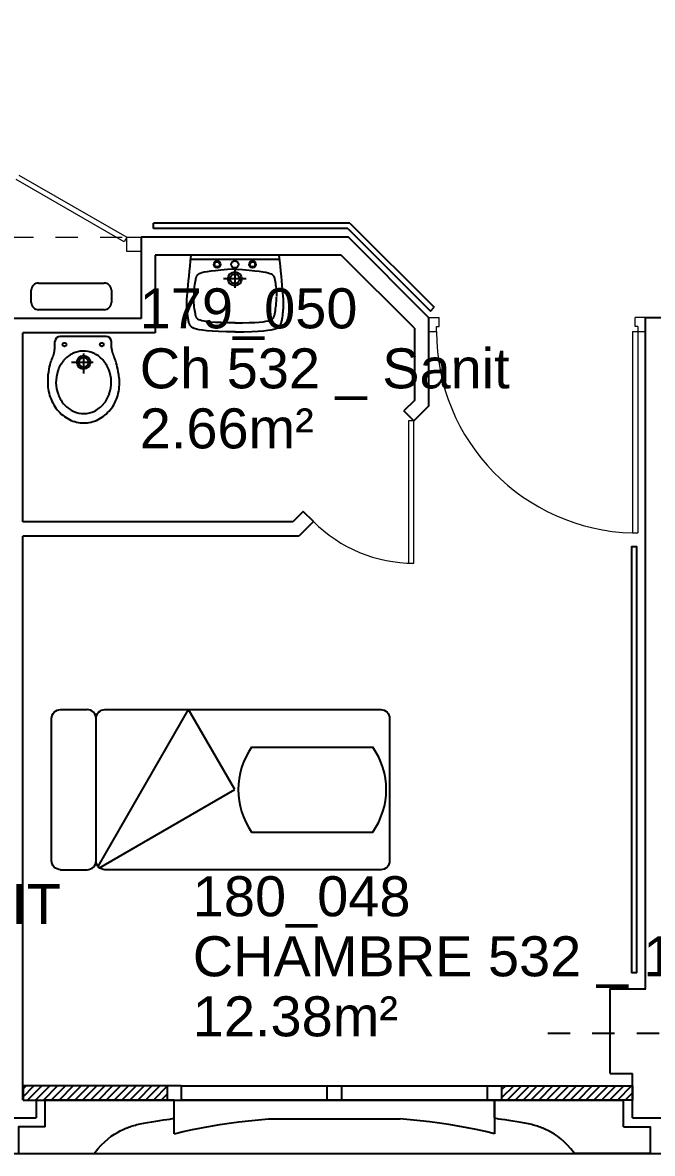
# Model space of a CAD drawing. Header units: metres. Extents: x -5 to 211, y -2 to 116.
# Drawn here: x 178.15 to 181.69, y 45.27 to 51.63 of the extents above; entities that cross this region are included whole.
import ezdxf

# ---------------------------------------------------------------- set-up
doc = ezdxf.new("R2010")
doc.units = ezdxf.units.M
doc.header["$MEASUREMENT"] = 0
doc.linetypes.add('CACHÉ', pattern=[0.25, 0.125, -0.125])
doc.linetypes.add('CONTINU', pattern=[0])
doc.layers.get('0').update_dxf_attribs({"linetype": 'CONTINUOUS'})
for name, color, linetype in [('001 axes', 1, 'CONTINUOUS'), ('004 isolation', 7, 'CONTINUOUS'), ('006 sanitaire', 5, 'CONTINUOUS'), ('009 main courante', 171, 'CONTINUOUS'), ('400 Lits', 150, 'CONTINUOUS'), ('A_CHASS', 4, 'CONTINUOUS'), ('A_Etiqu_Local', 8, 'CONTINUOUS'), ('A_MURS_ALÈG', 7, 'CONTINU'), ('A_MURS_CLOI', 7, 'CONTINUOUS'), ('A_MURS_STRU', 7, 'CONTINU'), ('CONTOUR', 54, 'CONTINUOUS')]:
    doc.layers.add(name, color=color, linetype=linetype)
doc.layers.add('A_PORT', color=8, linetype='CONTINUOUS', lineweight=0)
doc.styles.add('Attribut', font='arial.ttf')

# ---------------------------------------------------------------- blocks, each defined once
blk = doc.blocks.new('A_Etiqu_Local')
at = {"style": 'Attribut', "flags": 1}
for tag, p in [('CODE_HOPITAL', (-0.4463, 1.9645)), ('CODE_SITE', (-0.4463, 1.7395)), ('CODE_BATIMENT', (-0.4463, 1.5145)), ('CODE_SECTEUR', (-0.4463, 1.2895)), ('CODE_ETAGE', (-0.4463, 1.0645)), ('NOM_NORMALISE', (-0.4463, -0.843)), ('SECTEUR_ACTIVITE', (-0.4463, -1.068)), ('SOUS_SECTEUR_ACTIVITE', (-0.4463, -1.293)), ('VOLUME', (-0.4463, -1.518)), ('SERVICE', (-0.4463, -1.743)), ('CODE_UG', (-0.4463, -1.968)), ('CODE_UA', (-0.4463, -2.193)), ('CODE_POLE', (-0.4463, -2.418)), ('OCCUPANT_EXTERNE', (-0.4463, -2.643)), ('DISPONIBILITE', (-0.4463, -2.868)), ('ACCES_HANDICAPES', (-0.4463, -3.093)), ('NATURE_SOL', (-0.4463, -3.318)), ('RISQUE_LABORATOIRE', (-0.4463, -3.543)), ('AMIANTE', (-0.4463, -3.768))]:
    blk.add_attdef(tag, p, '', height=0.15, dxfattribs=at)
at = {"layer": 'A_Etiqu_Local', "style": 'Attribut'}
for tag, p in [('CODE_PIECE', (-0.4437, 0.5281)), ('NOM_USAGE', (-0.4437, 0.1906)), ('SURFACE', (-0.4437, -0.1469))]:
    blk.add_attdef(tag, p, '', height=0.225, dxfattribs=at)

msp = doc.modelspace()

# ---------------------------------------------------------------- linework, layer by layer
at = {"layer": '001 axes', "color": 8, "linetype": 'CACHÉ'}
msp.add_line((181.1002, 45.9461), (182.3002, 45.9461), dxfattribs=at)
at = {"layer": '004 isolation', "color": 8, "linetype": 'Continuous'}
for p, q in [((178.1683, 45.6511), (178.1507, 45.6336)), ((178.1507, 45.5894), (178.2125, 45.6511)), ((179.0405, 45.6511), (178.1507, 45.6511)), ((178.1507, 45.6511), (178.1507, 45.5711)), ((178.2566, 45.6511), (178.1766, 45.5711)), ((178.2208, 45.5711), (178.3009, 45.6511)), ((178.345, 45.6511), (178.265, 45.5711)), ((178.3092, 45.5711), (178.3892, 45.6511)), ((178.4334, 45.6511), (178.3534, 45.5711)), ((178.3976, 45.5711), (178.4776, 45.6511)), ((178.5218, 45.6511), (178.4418, 45.5711)), ((178.486, 45.5711), (178.566, 45.6511)), ((178.6102, 45.6511), (178.5302, 45.5711)), ((178.5744, 45.5711), (178.6544, 45.6511)), ((178.6986, 45.6511), (178.6186, 45.5711)), ((178.6628, 45.5711), (178.7428, 45.6511)), ((178.787, 45.6511), (178.707, 45.5711)), ((178.7512, 45.5711), (178.8312, 45.6511)), ((178.8754, 45.6511), (178.7954, 45.5711)), ((178.8396, 45.5711), (178.9196, 45.6511)), ((178.9607, 45.6481), (178.8837, 45.5711)), ((178.9605, 45.6511), (178.9605, 45.5711)), ((179.0405, 45.6511), (179.0405, 45.5711)), ((180.7605, 45.5711), (180.7605, 45.6511)), ((180.7605, 45.6511), (181.5757, 45.6511)), ((180.8641, 45.6511), (180.8405, 45.6276)), ((180.8405, 45.5834), (180.9083, 45.6511)), ((180.8405, 45.6511), (180.8405, 45.5711)), ((180.9525, 45.6511), (180.8725, 45.5711)), ((180.9167, 45.5711), (180.9967, 45.6511)), ((181.0409, 45.6511), (180.9609, 45.5711)), ((181.0051, 45.5711), (181.0851, 45.6511)), ((181.1293, 45.6511), (181.0492, 45.5711)), ((181.0935, 45.5711), (181.1735, 45.6511)), ((181.2176, 45.6511), (181.1376, 45.5711)), ((181.1818, 45.5711), (181.2618, 45.6511)), ((181.306, 45.6511), (181.226, 45.5711)), ((181.2702, 45.5711), (181.3502, 45.6511)), ((181.3944, 45.6511), (181.3144, 45.5711)), ((181.3586, 45.5711), (181.4386, 45.6511)), ((181.4828, 45.6511), (181.4028, 45.5711)), ((181.447, 45.5711), (181.527, 45.6511)), ((181.5712, 45.6511), (181.4912, 45.5711)), ((181.5757, 45.6511), (181.5757, 45.5711)), ((178.9279, 45.5711), (178.9607, 45.6039)), ((181.5354, 45.5711), (181.5757, 45.6114)), ((178.1507, 45.5711), (179.0405, 45.5711)), ((181.5757, 45.5711), (180.7605, 45.5711))]:
    msp.add_line(p, q, dxfattribs=at)
at = {"layer": '006 sanitaire', "color": 8, "linetype": 'Continuous'}
for p, q in [((179.0894, 50.2593), (179.0925, 50.2896)), ((179.0925, 50.2896), (179.0955, 50.321)), ((179.5909, 50.321), (179.0955, 50.321)), ((179.5909, 50.2961), (179.0955, 50.2961)), ((179.594, 50.2896), (179.5909, 50.321)), ((179.597, 50.2593), (179.594, 50.2896)), ((179.0837, 50.2026), (179.0865, 50.2302)), ((179.0865, 50.2302), (179.0894, 50.2593)), ((179.1468, 50.2184), (179.1396, 50.2152)), ((179.1565, 50.2215), (179.1468, 50.2184)), ((179.1693, 50.2245), (179.1565, 50.2215)), ((179.1857, 50.2275), (179.1693, 50.2245)), ((179.2064, 50.2304), (179.1857, 50.2275)), ((179.232, 50.2333), (179.2064, 50.2304)), ((179.2632, 50.2363), (179.232, 50.2333)), ((179.3004, 50.2392), (179.2632, 50.2363)), ((179.3444, 50.2422), (179.3004, 50.2392)), ((179.341, 50.2422), (179.385, 50.2392)), ((179.3412, 50.2385), (179.3412, 50.1364)), ((179.385, 50.2392), (179.4222, 50.2363)), ((179.4222, 50.2363), (179.4533, 50.2333)), ((179.4533, 50.2333), (179.4789, 50.2304)), ((179.4789, 50.2304), (179.4996, 50.2275)), ((179.4996, 50.2275), (179.5161, 50.2245)), ((179.5161, 50.2245), (179.5288, 50.2215)), ((179.5288, 50.2215), (179.5385, 50.2184)), ((179.5385, 50.2184), (179.5458, 50.2152)), ((179.5999, 50.2302), (179.597, 50.2593)), ((179.6027, 50.2026), (179.5999, 50.2302)), ((178.2374, 50.164), (178.6074, 50.164)), ((179.0787, 50.152), (179.0811, 50.1765)), ((179.0811, 50.1765), (179.0837, 50.2026)), ((179.1163, 50.1639), (179.1149, 50.1539)), ((179.1178, 50.1732), (179.1163, 50.1639)), ((179.1193, 50.1815), (179.1178, 50.1732)), ((179.1209, 50.1888), (179.1193, 50.1815)), ((179.1217, 50.1921), (179.1209, 50.1888)), ((179.1226, 50.195), (179.1217, 50.1921)), ((179.1235, 50.1977), (179.1226, 50.195)), ((179.1245, 50.2002), (179.1235, 50.1977)), ((179.1256, 50.2025), (179.1245, 50.2002)), ((179.1269, 50.2046), (179.1256, 50.2025)), ((179.1283, 50.2065), (179.1269, 50.2046)), ((179.13, 50.2084), (179.1283, 50.2065)), ((179.1319, 50.2102), (179.13, 50.2084)), ((179.1341, 50.2119), (179.1319, 50.2102)), ((179.1396, 50.2152), (179.1341, 50.2119)), ((179.4045, 50.1875), (179.278, 50.1875)), ((179.5458, 50.2152), (179.5512, 50.2119)), ((179.5512, 50.2119), (179.5534, 50.2102)), ((179.5534, 50.2102), (179.5553, 50.2084)), ((179.5553, 50.2084), (179.557, 50.2065)), ((179.557, 50.2065), (179.5585, 50.2046)), ((179.5585, 50.2046), (179.5597, 50.2025)), ((179.5597, 50.2025), (179.5609, 50.2002)), ((179.5609, 50.2002), (179.5619, 50.1977)), ((179.5619, 50.1977), (179.5628, 50.195)), ((179.5628, 50.195), (179.5636, 50.1921)), ((179.5636, 50.1921), (179.5644, 50.1888)), ((179.5644, 50.1888), (179.566, 50.1815)), ((179.566, 50.1815), (179.5676, 50.1732)), ((179.5676, 50.1732), (179.5691, 50.1639)), ((179.5691, 50.1639), (179.5705, 50.154)), ((179.6053, 50.1765), (179.6027, 50.2026)), ((179.6077, 50.152), (179.6053, 50.1765)), ((178.1974, 50.054), (178.1974, 50.124)), ((178.6474, 50.124), (178.6474, 50.054)), ((179.0734, 50.0901), (179.0748, 50.1087)), ((179.0748, 50.1087), (179.0766, 50.1294)), ((179.0766, 50.1294), (179.0787, 50.152)), ((179.11, 50.0977), (179.1096, 50.0864)), ((179.1106, 50.1092), (179.11, 50.0977)), ((179.1114, 50.1208), (179.1106, 50.1092)), ((179.1124, 50.1321), (179.1114, 50.1208)), ((179.1136, 50.1432), (179.1124, 50.1321)), ((179.1149, 50.1539), (179.1136, 50.1432)), ((179.5705, 50.154), (179.5718, 50.1435)), ((179.5718, 50.1435), (179.5729, 50.1326)), ((179.5729, 50.1326), (179.5739, 50.1215)), ((179.5739, 50.1215), (179.5747, 50.1104)), ((179.5747, 50.1104), (179.5753, 50.0993)), ((179.5753, 50.0993), (179.5757, 50.0886)), ((179.6098, 50.1294), (179.6077, 50.152)), ((179.6116, 50.1087), (179.6098, 50.1294)), ((179.613, 50.0901), (179.6116, 50.1087)), ((179.0714, 50.0472), (179.0715, 50.0533)), ((179.0714, 50.0414), (179.0714, 50.0472)), ((179.0716, 50.0358), (179.0714, 50.0414)), ((179.0715, 50.0533), (179.0717, 50.0597)), ((179.0718, 50.0302), (179.0716, 50.0358)), ((179.0717, 50.0597), (179.0719, 50.0665)), ((179.0721, 50.0246), (179.0718, 50.0302)), ((179.0719, 50.0665), (179.0723, 50.0738)), ((179.0723, 50.0738), (179.0734, 50.0901)), ((179.11, 50.0751), (179.1096, 50.0864)), ((179.1106, 50.0635), (179.11, 50.0751)), ((179.1114, 50.052), (179.1106, 50.0635)), ((179.1124, 50.0406), (179.1114, 50.052)), ((179.1136, 50.0296), (179.1124, 50.0406)), ((179.1149, 50.0189), (179.1136, 50.0296)), ((179.5705, 50.0188), (179.5718, 50.0293)), ((179.5718, 50.0293), (179.5729, 50.0402)), ((179.5729, 50.0402), (179.5739, 50.0513)), ((179.5739, 50.0513), (179.5747, 50.0624)), ((179.5747, 50.0624), (179.5753, 50.0735)), ((179.5753, 50.0735), (179.5757, 50.0842)), ((179.6141, 50.0738), (179.613, 50.0901)), ((179.6145, 50.0665), (179.6141, 50.0738)), ((179.6143, 50.0246), (179.6146, 50.0302)), ((179.6147, 50.0597), (179.6145, 50.0665)), ((179.6146, 50.0302), (179.6148, 50.0358)), ((179.6149, 50.0533), (179.6147, 50.0597)), ((179.6148, 50.0358), (179.615, 50.0414)), ((179.615, 50.0472), (179.6149, 50.0533)), ((179.615, 50.0414), (179.615, 50.0472)), ((178.6074, 50.014), (178.2374, 50.014)), ((179.0725, 50.0189), (179.0721, 50.0246)), ((179.0729, 50.0129), (179.0725, 50.0189)), ((179.0735, 50.0068), (179.0729, 50.0129)), ((179.0741, 50.0004), (179.0735, 50.0068)), ((179.0748, 49.9939), (179.0741, 50.0004)), ((179.0755, 49.9873), (179.0748, 49.9939)), ((179.0763, 49.9807), (179.0755, 49.9873)), ((179.0772, 49.9743), (179.0763, 49.9807)), ((179.0781, 49.968), (179.0772, 49.9743)), ((179.0791, 49.962), (179.0781, 49.968)), ((179.1163, 50.0089), (179.1149, 50.0189)), ((179.1178, 49.9996), (179.1163, 50.0089)), ((179.1193, 49.9913), (179.1178, 49.9996)), ((179.1209, 49.9839), (179.1193, 49.9913)), ((179.1217, 49.9807), (179.1209, 49.9839)), ((179.1226, 49.9778), (179.1217, 49.9807)), ((179.1235, 49.9751), (179.1226, 49.9778)), ((179.1245, 49.9726), (179.1235, 49.9751)), ((179.1256, 49.9703), (179.1245, 49.9726)), ((179.1269, 49.9682), (179.1256, 49.9703)), ((179.1283, 49.9662), (179.1269, 49.9682)), ((179.13, 49.9644), (179.1283, 49.9662)), ((179.1319, 49.9626), (179.13, 49.9644)), ((179.5534, 49.9626), (179.5553, 49.9644)), ((179.5553, 49.9644), (179.557, 49.9662)), ((179.557, 49.9662), (179.5585, 49.9682)), ((179.5585, 49.9682), (179.5597, 49.9703)), ((179.5597, 49.9703), (179.5609, 49.9726)), ((179.5609, 49.9726), (179.5619, 49.9751)), ((179.5619, 49.9751), (179.5628, 49.9778)), ((179.5628, 49.9778), (179.5636, 49.9807)), ((179.5636, 49.9807), (179.5644, 49.9839)), ((179.5644, 49.9839), (179.566, 49.9913)), ((179.566, 49.9913), (179.5676, 49.9996)), ((179.5676, 49.9996), (179.5691, 50.0088)), ((179.5691, 50.0088), (179.5705, 50.0188)), ((179.6073, 49.962), (179.6083, 49.968)), ((179.6083, 49.968), (179.6092, 49.9743)), ((179.6092, 49.9743), (179.6101, 49.9807)), ((179.6101, 49.9807), (179.6109, 49.9873)), ((179.6109, 49.9873), (179.6116, 49.9939)), ((179.6116, 49.9939), (179.6123, 50.0004)), ((179.6123, 50.0004), (179.6129, 50.0068)), ((179.6129, 50.0068), (179.6135, 50.0129)), ((179.6135, 50.0129), (179.614, 50.0189)), ((179.614, 50.0189), (179.6143, 50.0246)), ((179.0801, 49.9562), (179.0791, 49.962)), ((179.0811, 49.9509), (179.0801, 49.9562)), ((179.0822, 49.9461), (179.0811, 49.9509)), ((179.0833, 49.9416), (179.0822, 49.9461)), ((179.0845, 49.9376), (179.0833, 49.9416)), ((179.0859, 49.9339), (179.0845, 49.9376)), ((179.0874, 49.9306), (179.0859, 49.9339)), ((179.089, 49.9275), (179.0874, 49.9306)), ((179.0909, 49.9246), (179.089, 49.9275)), ((179.0931, 49.922), (179.0909, 49.9246)), ((179.0955, 49.9195), (179.0931, 49.922)), ((179.0982, 49.9171), (179.0955, 49.9195)), ((179.1049, 49.9126), (179.0982, 49.9171)), ((179.1136, 49.9084), (179.1049, 49.9126)), ((179.1251, 49.9045), (179.1136, 49.9084)), ((179.1402, 49.901), (179.1251, 49.9045)), ((179.1341, 49.9609), (179.1319, 49.9626)), ((179.1396, 49.9576), (179.1341, 49.9609)), ((179.1468, 49.9545), (179.1396, 49.9576)), ((179.1595, 49.898), (179.1402, 49.901)), ((179.1565, 49.9515), (179.1468, 49.9545)), ((179.1693, 49.9489), (179.1565, 49.9515)), ((179.1857, 49.9465), (179.1693, 49.9489)), ((179.2064, 49.9444), (179.1857, 49.9465)), ((179.232, 49.9427), (179.2064, 49.9444)), ((179.2632, 49.9414), (179.232, 49.9427)), ((179.3004, 49.9405), (179.2632, 49.9414)), ((179.3444, 49.9401), (179.3004, 49.9405)), ((179.341, 49.9401), (179.385, 49.9405)), ((179.385, 49.9405), (179.4222, 49.9414)), ((179.4222, 49.9414), (179.4533, 49.9427)), ((179.4533, 49.9427), (179.4789, 49.9444)), ((179.4789, 49.9444), (179.4996, 49.9465)), ((179.4996, 49.9465), (179.5161, 49.9489)), ((179.5161, 49.9489), (179.5288, 49.9515)), ((179.5269, 49.898), (179.5462, 49.901)), ((179.5288, 49.9515), (179.5385, 49.9545)), ((179.5385, 49.9545), (179.5458, 49.9576)), ((179.5458, 49.9576), (179.5512, 49.9609)), ((179.5462, 49.901), (179.5613, 49.9045)), ((179.5512, 49.9609), (179.5534, 49.9626)), ((179.5613, 49.9045), (179.5728, 49.9084)), ((179.5728, 49.9084), (179.5815, 49.9126)), ((179.5815, 49.9126), (179.5882, 49.9171)), ((179.5882, 49.9171), (179.5909, 49.9195)), ((179.5909, 49.9195), (179.5933, 49.922)), ((179.5933, 49.922), (179.5955, 49.9246)), ((179.5955, 49.9246), (179.5974, 49.9275)), ((179.5974, 49.9275), (179.599, 49.9306)), ((179.599, 49.9306), (179.6005, 49.9339)), ((179.6005, 49.9339), (179.6019, 49.9376)), ((179.6019, 49.9376), (179.6031, 49.9416)), ((179.6031, 49.9416), (179.6042, 49.9461)), ((179.6042, 49.9461), (179.6053, 49.9509)), ((179.6053, 49.9509), (179.6063, 49.9562)), ((179.6063, 49.9562), (179.6073, 49.962)), ((178.6175, 49.864), (178.3603, 49.864)), ((179.1838, 49.8953), (179.1595, 49.898)), ((179.2138, 49.8931), (179.1838, 49.8953)), ((179.2502, 49.8913), (179.2138, 49.8931)), ((179.2937, 49.89), (179.2502, 49.8913)), ((179.3452, 49.8893), (179.2937, 49.89)), ((179.3412, 49.8893), (179.3927, 49.89)), ((179.3927, 49.89), (179.4362, 49.8913)), ((179.4362, 49.8913), (179.4726, 49.8931)), ((179.4726, 49.8931), (179.5026, 49.8953)), ((179.5026, 49.8953), (179.5269, 49.898)), ((178.3262, 49.772), (178.3266, 49.7743)), ((178.3266, 49.7743), (178.327, 49.7765)), ((178.327, 49.7765), (178.3274, 49.7788)), ((178.3274, 49.7788), (178.3277, 49.7811)), ((178.3277, 49.7811), (178.3281, 49.7834)), ((178.3281, 49.7834), (178.3283, 49.7856)), ((178.3283, 49.7856), (178.3286, 49.7879)), ((178.3286, 49.7879), (178.329, 49.7923)), ((178.329, 49.7923), (178.3294, 49.7967)), ((178.3294, 49.7967), (178.3297, 49.801)), ((178.3297, 49.801), (178.3299, 49.8052)), ((178.3299, 49.8052), (178.33, 49.8095)), ((178.33, 49.8095), (178.3301, 49.8138)), ((178.3301, 49.8138), (178.3302, 49.8182)), ((178.3302, 49.832), (178.3303, 49.8351)), ((178.3302, 49.8272), (178.3302, 49.832)), ((178.3302, 49.8226), (178.3302, 49.8272)), ((178.3302, 49.8182), (178.3302, 49.8226)), ((178.6476, 49.832), (178.6475, 49.8351)), ((178.6476, 49.8272), (178.6476, 49.832)), ((178.6476, 49.8226), (178.6476, 49.8272)), ((178.6477, 49.8182), (178.6476, 49.8226)), ((178.6478, 49.8138), (178.6477, 49.8182)), ((178.648, 49.8095), (178.6478, 49.8138)), ((178.6483, 49.8052), (178.648, 49.8095)), ((178.6487, 49.801), (178.6483, 49.8052)), ((178.6493, 49.7967), (178.6487, 49.801)), ((178.65, 49.7923), (178.6493, 49.7967)), ((178.6509, 49.7879), (178.65, 49.7923)), ((178.6514, 49.7856), (178.6509, 49.7879)), ((178.6519, 49.7834), (178.6514, 49.7856)), ((178.6525, 49.7811), (178.6519, 49.7834)), ((178.6532, 49.7788), (178.6525, 49.7811)), ((178.6538, 49.7765), (178.6532, 49.7788)), ((178.6545, 49.7743), (178.6538, 49.7765)), ((178.6552, 49.772), (178.6545, 49.7743)), ((178.3029, 49.7046), (178.3058, 49.7147)), ((178.3058, 49.7147), (178.3087, 49.7235)), ((178.3087, 49.7235), (178.3116, 49.7311)), ((178.3116, 49.7311), (178.3142, 49.7377)), ((178.3142, 49.7377), (178.3167, 49.7434)), ((178.3167, 49.7434), (178.3178, 49.746)), ((178.3178, 49.746), (178.3188, 49.7485)), ((178.3188, 49.7485), (178.3197, 49.7508)), ((178.3197, 49.7508), (178.3206, 49.753)), ((178.3206, 49.753), (178.3214, 49.7552)), ((178.3214, 49.7552), (178.3222, 49.7573)), ((178.3222, 49.7573), (178.3229, 49.7593)), ((178.3229, 49.7593), (178.3236, 49.7614)), ((178.3236, 49.7614), (178.3242, 49.7634)), ((178.3242, 49.7634), (178.3247, 49.7655)), ((178.3247, 49.7655), (178.3253, 49.7676)), ((178.3253, 49.7676), (178.3258, 49.7698)), ((178.3258, 49.7698), (178.3262, 49.772)), ((178.423, 49.7182), (178.5451, 49.7182)), ((178.4914, 49.767), (178.4914, 49.6547)), ((178.6559, 49.7698), (178.6552, 49.772)), ((178.6566, 49.7676), (178.6559, 49.7698)), ((178.6574, 49.7655), (178.6566, 49.7676)), ((178.6581, 49.7634), (178.6574, 49.7655)), ((178.6588, 49.7614), (178.6581, 49.7634)), ((178.6596, 49.7593), (178.6588, 49.7614)), ((178.6604, 49.7573), (178.6596, 49.7593)), ((178.6611, 49.7552), (178.6604, 49.7573)), ((178.6619, 49.753), (178.6611, 49.7552)), ((178.6628, 49.7508), (178.6619, 49.753)), ((178.6636, 49.7485), (178.6628, 49.7508)), ((178.6646, 49.746), (178.6636, 49.7485)), ((178.6655, 49.7434), (178.6646, 49.746)), ((178.6676, 49.7377), (178.6655, 49.7434)), ((178.6698, 49.7311), (178.6676, 49.7377)), ((178.6722, 49.7235), (178.6698, 49.7311)), ((178.6747, 49.7147), (178.6722, 49.7235)), ((178.6773, 49.7046), (178.6747, 49.7147)), ((178.2912, 49.6279), (178.2929, 49.6472)), ((178.2929, 49.6472), (178.295, 49.6644)), ((178.295, 49.6644), (178.2974, 49.6796)), ((178.2974, 49.6796), (178.3001, 49.6929)), ((178.3001, 49.6929), (178.3029, 49.7046)), ((178.68, 49.6929), (178.6773, 49.7046)), ((178.6828, 49.6796), (178.68, 49.6929)), ((178.6857, 49.6644), (178.6828, 49.6796)), ((178.6886, 49.6472), (178.6857, 49.6644)), ((178.6916, 49.6279), (178.6886, 49.6472))]:
    msp.add_line(p, q, dxfattribs=at)
for centre, radius in [((179.2417, 50.2689), 0.0189), ((179.2417, 50.2689), 0.0144), ((179.3412, 50.2689), 0.0204), ((179.4407, 50.2689), 0.0189), ((179.4407, 50.2689), 0.0144), ((179.3412, 50.1875), 0.0387), ((179.3412, 50.1875), 0.0274), ((178.3839, 49.8179), 0.0105), ((178.5939, 49.8179), 0.0105), ((178.4914, 49.7182), 0.0383), ((178.4914, 49.7182), 0.0276)]:
    msp.add_circle(centre, radius, dxfattribs=at)
for centre, radius, start, end in [((178.2374, 50.124), 0.04, 89.99924, 179.99933), ((178.6074, 50.124), 0.04, 0.00067, 90.00076), ((178.2374, 50.054), 0.04, 179.99924, 269.99933), ((178.6074, 50.054), 0.04, 269.99924, 359.99933), ((178.3603, 49.834), 0.03, 90, 177.81647), ((178.6175, 49.834), 0.03, 2.18352, 90), ((178.4906, 49.644), 0.1377, 66.06169, 116.31043), ((178.5134, 49.6141), 0.1761, 139.7317, 161.08934), ((178.4996, 49.6257), 0.1581, 116.30986, 139.73207), ((178.4823, 49.6254), 0.1581, 42.63973, 66.06195), ((178.469, 49.6132), 0.1761, 21.2818, 42.63944), ((178.5347, 49.6068), 0.1986, 161.09023, 201.28007), ((178.448, 49.605), 0.1986, 341.08941, 21.24612), ((178.5494, 49.6069), 0.26, 175.53657, 196.69926), ((178.4337, 49.6046), 0.2596, 343.7793, 4.98039), ((178.5254, 49.5997), 0.2348, 196.69969, 218.97872), ((178.5137, 49.5986), 0.1761, 201.2818, 222.63944), ((178.4694, 49.5977), 0.1761, 319.7317, 341.08934), ((178.4602, 49.5969), 0.232, 321.33807, 343.78009), ((178.5004, 49.5864), 0.1581, 222.63921, 246.06143), ((178.4831, 49.586), 0.1581, 296.3097, 319.73192), ((178.5059, 49.5839), 0.2098, 218.97843, 243.48104), ((178.4924, 49.5569), 0.1796, 243.48107, 269.99958), ((178.4921, 49.5677), 0.1377, 246.06169, 296.33377), ((178.4924, 49.5561), 0.1787, 269.99999, 296.62297), ((178.4798, 49.5812), 0.2069, 296.62255, 321.33721)]:
    msp.add_arc(centre, radius, start, end, dxfattribs=at)
at = {"layer": '009 main courante', "color": 8, "linetype": 'Continuous'}
for p, q in [((178.8844, 50.471), (178.8844, 50.501)), ((179.9878, 50.501), (178.8844, 50.501)), ((179.9878, 50.501), (180.4612, 50.0276)), ((179.9754, 50.471), (178.8844, 50.471)), ((179.9754, 50.471), (180.44, 50.0064)), ((180.44, 50.0064), (180.4612, 50.0276)), ((181.6002, 46.2861), (181.5702, 46.2861))]:
    msp.add_line(p, q, dxfattribs=at)
msp.add_lwpolyline([(181.6002, 46.2861), (181.6002, 48.6811), (181.5702, 48.6811), (181.5702, 46.2861)], dxfattribs=at)
at = {"layer": '400 Lits', "color": 8, "linetype": 'Continuous'}
for p, q in [((178.3613, 47.7659), (178.5113, 47.7659)), ((178.5722, 46.8847), (179.0809, 47.7659)), ((179.3408, 47.3159), (179.0809, 47.7659)), ((178.5613, 46.9159), (178.5613, 47.7159)), ((179.4353, 47.5544), (180.1168, 47.5544)), ((178.5802, 46.8768), (179.3408, 47.3159)), ((179.4353, 47.0773), (180.1168, 47.0773)), ((178.3613, 46.8659), (178.5113, 46.8659))]:
    msp.add_line(p, q, dxfattribs=at)
for points in [[(178.3613, 46.8659, -0.414213), (178.3113, 46.9159), (178.3113, 47.7159, -0.414214), (178.3613, 47.7659)], [(178.5113, 46.8659, 0.414213), (178.5613, 46.9159), (178.5613, 47.7159, 0.414214), (178.5113, 47.7659)], [(178.6113, 46.8659, -0.414213), (178.5613, 46.9159), (178.5613, 47.7159, -0.414214), (178.6113, 47.7659)], [(178.6111, 47.7659), (180.1613, 47.7659, -0.414213), (180.2113, 47.7159), (180.2113, 46.9159, -0.414214), (180.1613, 46.8659), (178.6111, 46.8659)]]:
    msp.add_lwpolyline(points, format="xyb", dxfattribs=at)
for start, end in [(145.00777, 214.99254), (325.00791, 34.99193)]:
    msp.add_arc((179.776, 47.3159), 0.416, start, end, dxfattribs=at)
at = {"layer": 'A_CHASS', "color": 8, "linetype": 'Continuous'}
for p, q in [((179.0405, 45.6511), (180.7605, 45.6511)), ((180.7605, 45.5711), (179.0405, 45.5711))]:
    msp.add_line(p, q, dxfattribs=at)
for points in [[(179.8605, 45.5711), (179.8605, 45.6511)], [(179.9405, 45.6511), (179.9405, 45.5711)]]:
    msp.add_lwpolyline(points, dxfattribs=at)
at = {"layer": 'A_MURS_ALÈG', "color": 8, "ltscale": 200}
for p, q in [((179.5311, 45.4645), (180.2699, 45.4645)), ((178.5505, 45.2711), (181.2505, 45.2711))]:
    msp.add_line(p, q, dxfattribs=at)
for points in [[(179.0005, 45.3811), (179.0005, 45.5711), (180.8005, 45.5711), (180.8005, 45.3811)], [(179.0005, 45.3811), (179.0517, 45.3936), (179.1027, 45.4049), (179.1538, 45.4153), (179.2052, 45.4247), (179.257, 45.4331), (179.3096, 45.4408), (179.3631, 45.4477), (179.4177, 45.4539), (179.4736, 45.4595), (179.5311, 45.4645)], [(180.8005, 45.3811), (180.7494, 45.3936), (180.6984, 45.4049), (180.6473, 45.4153), (180.5959, 45.4247), (180.544, 45.4331), (180.4915, 45.4408), (180.438, 45.4477), (180.3834, 45.4539), (180.3274, 45.4595), (180.2699, 45.4645)]]:
    msp.add_lwpolyline(points, dxfattribs=at)
at = {"layer": 'A_MURS_CLOI', "color": 8, "linetype": 'Continuous'}
for p, q in [((178.8139, 50.421), (178.8139, 49.964)), ((179.9803, 50.421), (178.8139, 50.421)), ((180.4303, 49.971), (179.9803, 50.421)), ((178.8939, 50.321), (178.8939, 49.884)), ((179.9389, 50.321), (178.8939, 50.321)), ((180.3503, 49.9096), (179.9389, 50.321)), ((180.4303, 49.971), (180.4303, 49.471)), ((181.65, 46.1961), (181.65, 49.971)), ((178.8139, 49.964), (177.2539, 49.964)), ((180.3503, 49.9096), (180.3503, 49.5041)), ((178.8939, 49.884), (178.1505, 49.884)), ((178.1505, 48.821), (178.1505, 49.884)), ((180.3503, 49.5041), (180.2916, 49.4454)), ((180.4303, 49.471), (180.3481, 49.3888)), ((180.3481, 49.3888), (180.2916, 49.4454)), ((179.6671, 48.821), (178.1502, 48.821)), ((179.7259, 48.8797), (179.6671, 48.821)), ((179.7824, 48.8232), (179.7003, 48.741)), ((179.7824, 48.8232), (179.7259, 48.8797)), ((179.7003, 48.741), (178.1505, 48.741)), ((178.1505, 45.5711), (178.1505, 48.741))]:
    msp.add_line(p, q, dxfattribs=at)
for points in [[(181.65, 49.971), (181.7504, 49.971)], [(181.6503, 49.871), (181.65, 49.871)]]:
    msp.add_lwpolyline(points, dxfattribs=at)
at = {"layer": 'A_MURS_STRU', "color": 8, "linetype": 'Continuous'}
for p, q in [((181.4502, 45.7211), (181.5757, 45.7211)), ((181.5757, 45.4711), (181.5757, 45.7211)), ((178.1507, 45.5711), (178.2254, 45.5711)), ((178.2254, 45.5711), (178.2254, 45.4711)), ((178.2754, 45.4211), (178.2754, 45.5711)), ((179.0005, 45.5711), (178.2754, 45.5711)), ((180.8005, 45.5711), (181.5256, 45.5711)), ((180.8005, 45.4711), (180.8005, 45.5711)), ((181.5256, 45.4211), (181.5256, 45.5711)), ((177.9757, 45.4711), (178.2254, 45.4711)), ((181.5757, 45.4711), (181.8254, 45.4711))]:
    msp.add_line(p, q, dxfattribs=at)
for points in [[(181.4502, 45.7211), (181.4502, 46.1961), (181.6502, 46.1961)], [(178.5505, 45.2711), (178.5709, 45.296), (178.5907, 45.3177), (178.6099, 45.3367), (178.6285, 45.353), (178.6466, 45.367), (178.6641, 45.379), (178.6811, 45.3893), (178.6976, 45.398), (178.7135, 45.4055), (178.7289, 45.4121), (178.7289, 45.4121), (178.7364, 45.4151), (178.7438, 45.418), (178.7513, 45.4207), (178.7588, 45.4233), (178.7665, 45.4258), (178.7743, 45.4281), (178.7825, 45.4304), (178.791, 45.4326), (178.7999, 45.4348), (178.8093, 45.4369), (178.8093, 45.4369), (178.8295, 45.441), (178.8513, 45.4449), (178.874, 45.4487), (178.8968, 45.4523), (178.9192, 45.4557), (178.9404, 45.4588), (178.9598, 45.4616), (178.9768, 45.4642), (178.9906, 45.4664), (179.0006, 45.4683)], [(181.2505, 45.2711), (181.2302, 45.296), (181.2104, 45.3177), (181.1912, 45.3367), (181.1726, 45.353), (181.1545, 45.367), (181.1369, 45.379), (181.12, 45.3893), (181.1035, 45.398), (181.0876, 45.4055), (181.0722, 45.4121), (181.0722, 45.4121), (181.0647, 45.4151), (181.0572, 45.418), (181.0498, 45.4207), (181.0423, 45.4233), (181.0346, 45.4258), (181.0267, 45.4281), (181.0186, 45.4304), (181.0101, 45.4326), (181.0012, 45.4348), (180.9918, 45.4369), (180.9918, 45.4369), (180.9715, 45.441), (180.9498, 45.4449), (180.9271, 45.4487), (180.9043, 45.4523), (180.8819, 45.4557), (180.8607, 45.4588), (180.8413, 45.4616), (180.8243, 45.4642), (180.8105, 45.4664), (180.8005, 45.4683)], [(178.2754, 45.4211), (178.1255, 45.4211), (178.1255, 45.2711), (178.5505, 45.2711)], [(181.5256, 45.4211), (181.6755, 45.4211), (181.6755, 45.2711), (181.2505, 45.2711)]]:
    msp.add_lwpolyline(points, dxfattribs=at)
at = {"layer": 'A_PORT', "color": 8, "linetype": 'Continuous'}
for p, q in [((178.7189, 50.395), (178.1127, 50.745)), ((178.1277, 50.771), (178.7339, 50.421)), ((178.7339, 50.421), (178.7189, 50.395)), ((178.7339, 50.341), (178.7339, 50.421)), ((178.7339, 50.421), (178.8139, 50.421)), ((178.8139, 50.421), (178.8139, 50.341)), ((178.8139, 50.341), (178.7339, 50.341)), ((180.4303, 49.971), (180.4303, 49.891)), ((180.4303, 49.971), (180.4902, 49.971)), ((180.4902, 49.9188), (180.4902, 49.971)), ((181.5902, 49.9188), (181.5902, 49.971)), ((181.65, 49.971), (181.5902, 49.971)), ((181.65, 49.971), (181.65, 49.891)), ((180.4742, 49.891), (180.4742, 49.9188)), ((180.4742, 49.9188), (180.4902, 49.9188)), ((181.6062, 49.9188), (181.5902, 49.9188)), ((181.6062, 49.9188), (181.6062, 48.7594)), ((180.4303, 49.891), (180.4742, 49.891)), ((181.5762, 49.891), (181.5762, 48.7594)), ((181.5762, 49.891), (181.65, 49.891)), ((180.3181, 49.3888), (180.3181, 48.5888)), ((180.3481, 49.3888), (180.3181, 49.3888)), ((180.3481, 48.5888), (180.3481, 49.3888)), ((181.5762, 48.7594), (181.6062, 48.7594)), ((180.3181, 48.5888), (180.3481, 48.5888))]:
    msp.add_line(p, q, dxfattribs=at)
at = {"layer": 'A_PORT', "color": 8, "linetype": 'CACHÉ'}
msp.add_line((177.3339, 50.421), (178.7339, 50.421), dxfattribs=at)
at = {"layer": 'A_PORT', "color": 8, "linetype": 'Continuous'}
for centre, radius, start, end in [((181.6062, 49.891), 1.132, 180, 268.48138), ((180.3481, 49.3888), 0.8, 224.99998, 270)]:
    msp.add_arc(centre, radius, start, end, dxfattribs=at)
at = {"layer": 'CONTOUR', "color": 8}
msp.add_lwpolyline([(143.8002, 92.6462), (143.8002, 78.0461), (145.0752, 78.0461), (145.0752, 56.4465), (151.3502, 56.4461), (151.3502, 56.7336), (158.3502, 56.7336), (158.3504, 45.4461), (165.5504, 45.4461), (165.5504, 46.1711), (167.2002, 46.1711), (167.2005, 45.2711), (185.4002, 45.2711), (185.4002, 49.721), (187.2502, 49.721)], dxfattribs=at)

# ---------------------------------------------------------------- block references
at = {"layer": 'A_Etiqu_Local', "color": 8}
ref = msp.add_blockref('A_Etiqu_Local', (179.2504, 49.3811), dxfattribs=at)
ref.add_attrib('CODE_PIECE', '179_050', (178.8067, 49.9092), dxfattribs={"height": 0.225, "style": 'Attribut'})
ref.add_attrib('NOM_USAGE', 'Ch 532 _ Sanit', (178.8067, 49.5717), dxfattribs={"height": 0.225, "style": 'Attribut'})
ref.add_attrib('SURFACE', '2.66m²', (178.8067, 49.2342), dxfattribs={"height": 0.225, "style": 'Attribut'})
ref = msp.add_blockref('A_Etiqu_Local', (175.5582, 46.3695), dxfattribs=at)
ref.add_attrib('CODE_PIECE', '176_048', (175.1145, 46.8976), dxfattribs={"height": 0.225, "style": 'Attribut'})
ref.add_attrib('NOM_USAGE', 'CHAMBRE 534 _ 1 LIT', (175.1145, 46.5601), dxfattribs={"height": 0.225, "style": 'Attribut'})
ref.add_attrib('SURFACE', '12.38m²', (175.1145, 46.2226), dxfattribs={"height": 0.225, "style": 'Attribut'})
ref = msp.add_blockref('A_Etiqu_Local', (179.5485, 46.076), dxfattribs=at)
ref.add_attrib('CODE_PIECE', '180_048', (179.1049, 46.6041), dxfattribs={"height": 0.225, "style": 'Attribut'})
ref.add_attrib('NOM_USAGE', 'CHAMBRE 532 _ 1 LIT', (179.1049, 46.2666), dxfattribs={"height": 0.225, "style": 'Attribut'})
ref.add_attrib('SURFACE', '12.38m²', (179.1049, 45.9291), dxfattribs={"height": 0.225, "style": 'Attribut'})

doc.saveas('drawing.dxf')
